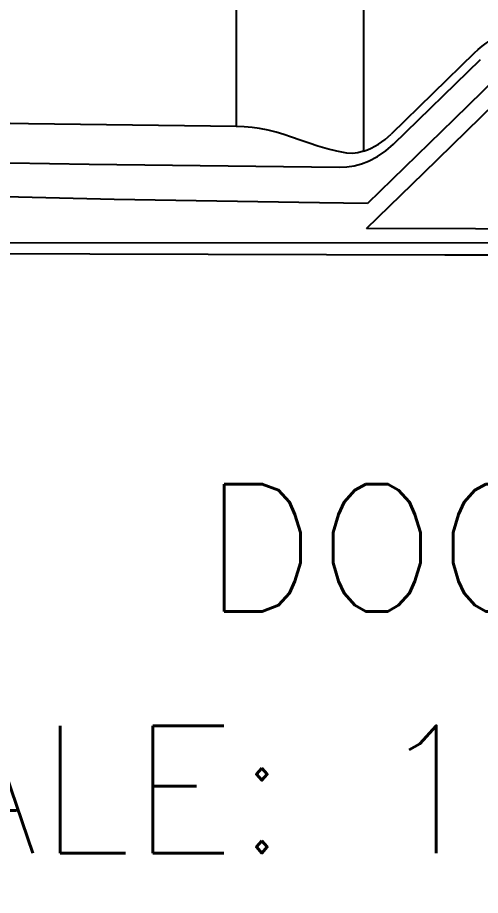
# Model space of a CAD drawing. Extents: x 398 to 509, y 623 to 780.
# Drawn here: x 432.7 to 447.25, y 623.33 to 650.92 of the extents above; entities that cross this region are included whole.
import ezdxf
from ezdxf.enums import TextEntityAlignment as Align

# ---------------------------------------------------------------- set-up
doc = ezdxf.new("R2010")
doc.units = 0
doc.header["$MEASUREMENT"] = 0
doc.layers.add('1', color=4, linetype='Continuous')
doc.layers.add('DIM', color=3, linetype='Continuous')
doc.styles.add('SIMPLEX', font='simplex')

# ---------------------------------------------------------------- blocks, each defined once
blk = doc.blocks.new('2018 PRISM')
at = {"layer": '1', "linetype": 'Continuous', "lineweight": 25}
for p, q in [((40.997, 3.786), (40.997, 9.74)), ((44.997, 8.866), (44.997, 3.014)), ((48.488, 6.099), (45.866, 3.548)), ((45.932, 3.233), (48.671, 5.896))]:
    blk.add_line(p, q, dxfattribs=at)
at = {"layer": '1', "linetype": 'Continuous', "lineweight": 25, "flags": 128}
for points in [[(49.202, 5.336), (47.83, 4.006), (45.115, 1.372)], [(45.087, 0.58), (46.888, 2.335), (49.583, 4.964)], [(40.997, 3.786), (34.457, 3.873), (30.415, 3.945), (26.373, 4.038)], [(44.468, 2.952), (44.152, 3.011), (43.851, 3.087), (43.562, 3.174), (43.281, 3.268), (43.006, 3.364), (42.733, 3.458), (42.494, 3.535), (42.247, 3.606), (41.992, 3.669), (41.725, 3.721), (41.489, 3.755), (41.244, 3.776), (40.997, 3.786), (40.997, 3.786)], [(44.233, 2.509), (44.468, 2.519), (44.704, 2.557), (44.931, 2.619), (45.154, 2.704), (45.433, 2.848), (45.693, 3.026), (45.932, 3.233)], [(26.367, 2.794), (31.369, 2.684), (36.371, 2.604), (44.233, 2.509)], [(44.997, 3.014), (44.997, 3.014), (44.818, 2.962), (44.646, 2.942), (44.468, 2.952)], [(45.115, 1.372), (43.61, 1.389), (37.152, 1.494), (30.695, 1.647), (24.239, 1.847), (17.782, 2.096), (11.327, 2.395), (4.874, 2.744)], [(64.907, 0.58), (57.304, 0.567), (48.515, 0.572), (45.087, 0.58)], [(107.045, 0.174), (107.045, 0.174), (106.545, 0.173), (104.545, 0.169), (96.545, 0.154), (78.178, 0.131), (50.857, 0.122), (26.876, 0.136), (2.949, 0.174), (2.949, 0.174)]]:
    blk.add_lwpolyline(points, dxfattribs=at)
at = {"layer": '1', "color": 6, "linetype": 'Continuous', "lineweight": 25, "flags": 128}
blk.add_lwpolyline([(2.867, 0), (17.761, -0.123), (32.655, -0.204), (47.55, -0.245), (62.444, -0.245), (77.338, -0.204), (92.233, -0.123), (107.127, 0)], dxfattribs=at)
at = {"layer": '1', "linetype": 'Continuous', "lineweight": 25}
blk.add_arc((44.27, 5.167), 2.273, 288.6491, 314.5825, dxfattribs=at)
at = {"layer": '1', "linetype": 'Continuous', "lineweight": 25, "extrusion": (0, 0, -1)}
blk.add_ellipse((50.755, 3.753), major_axis=(1.228, -3.025), ratio=0.995571, start_param=2.75742, end_param=3.525766, dxfattribs=at)

msp = doc.modelspace()

# ---------------------------------------------------------------- block references
at = {"layer": '1'}
msp.add_blockref('2018 PRISM', (398.58, 643.705), dxfattribs=at)

# ---------------------------------------------------------------- texts
at = {"layer": 'DIM', "style": 'SIMPLEX'}
for s, p in [('DOOR SIDE', (453.077, 632.259)), ('SCALE: 1/4" = 1\'-0"', (453.149, 624.666))]:
    msp.add_text(s, height=4, dxfattribs=at).set_placement(p, align=Align.CENTER)

doc.saveas('drawing.dxf')
